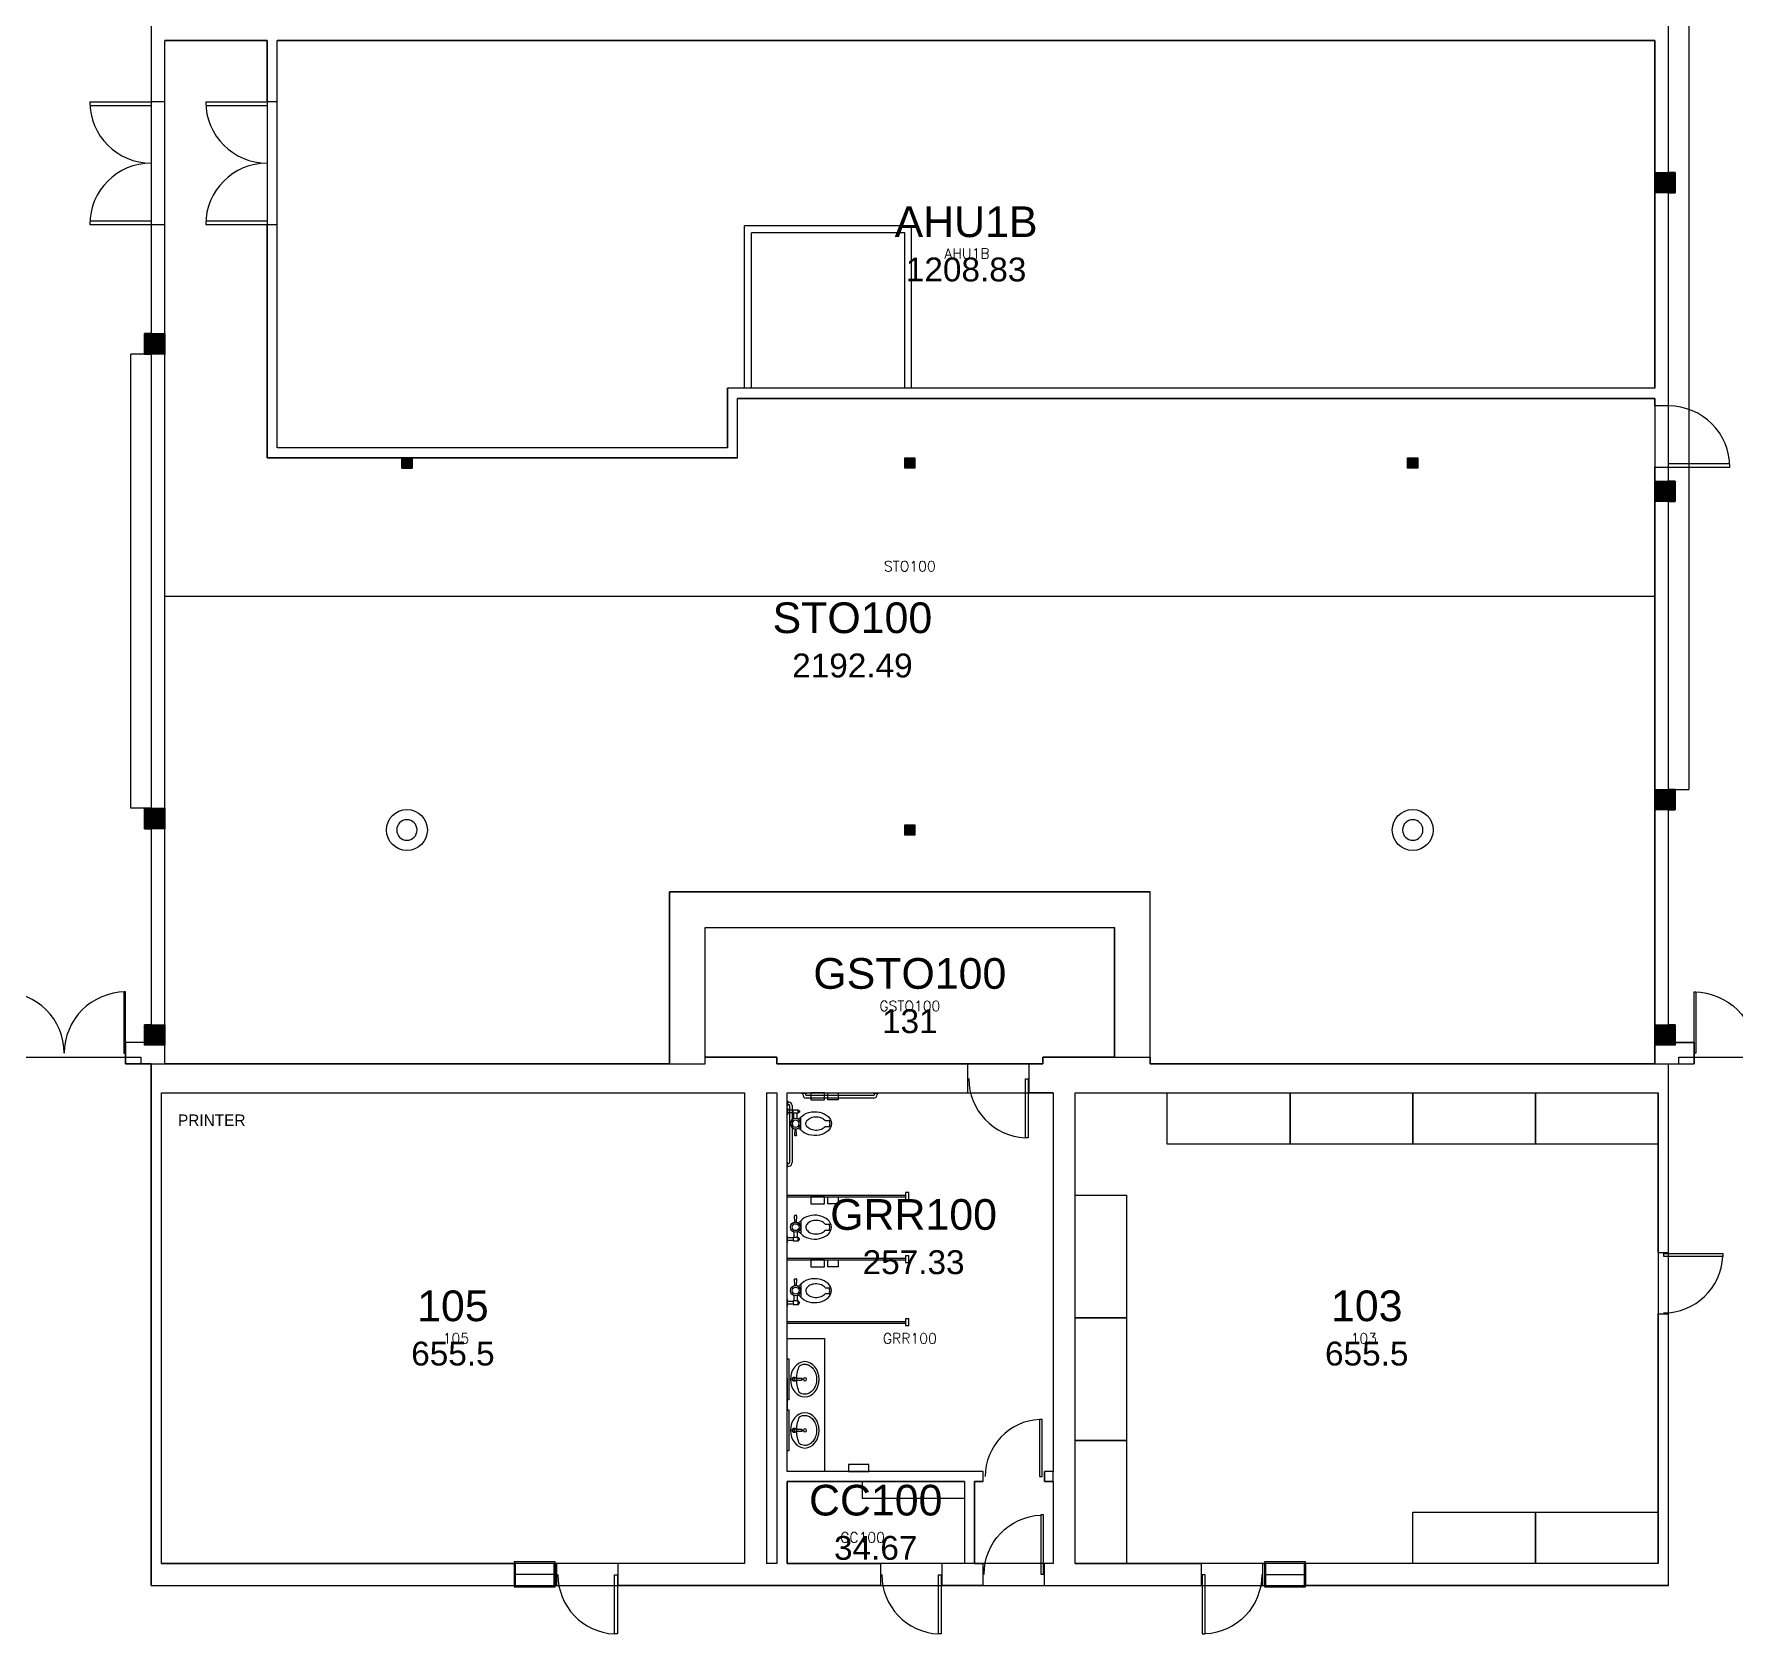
# Model space of a CAD drawing. Header units: inches. Extents: x -2145 to 3863, y -18090 to 4650.
# Drawn here: x -1049 to -51, y -17265 to -16326 of the extents above; entities that cross this region are included whole.
import ezdxf
from ezdxf.enums import TextEntityAlignment as Align

# ---------------------------------------------------------------- set-up
doc = ezdxf.new("R2010")
doc.units = ezdxf.units.IN
doc.header["$LTSCALE"] = 48
doc.header["$MEASUREMENT"] = 0
doc.layers.get('0').update_dxf_attribs({"linetype": 'CONTINUOUS'})
for name, color, linetype in [('A-COLS', 1, 'CONTINUOUS'), ('A-COLS-GRID', 41, 'CONTINUOUS'), ('A-DOOR', 30, 'CONTINUOUS'), ('A-FLR-TPTN', 30, 'CONTINUOUS'), ('A-FURN', 41, 'CONTINUOUS'), ('A-PFIX', 3, 'CONTINUOUS'), ('A-ROOF', 1, 'CONTINUOUS'), ('A-TEXT', 2, 'CONTINUOUS'), ('A-WALLS', 1, 'CONTINUOUS'), ('A-WIN', 30, 'CONTINUOUS'), ('CAFM_BLDG_OTLN', 41, 'CONTINUOUS'), ('CAFM_ID', 8, 'CONTINUOUS'), ('CAFM_SPACE', 5, 'CONTINUOUS'), ('CAFM_Space_Label', 7, 'CONTINUOUS')]:
    doc.layers.add(name, color=color, linetype=linetype)
doc.styles.add('ATT', font='txt')
doc.styles.add('CAFM-TXT', font='txt.shx', dxfattribs={"height": 6})

# ---------------------------------------------------------------- blocks, each defined once
blk = doc.blocks.new('A$C158C44AE')
at = {"ltscale": 0.5}
for p, q in [((8.52, 43.63), (8.52, 43.38)), ((11.52, 43.38), (8.52, 43.38)), ((9.27, 43.38), (9.27, 42.63)), ((10.77, 43.38), (10.77, 42.63)), ((50.77, 42.13), (11.27, 42.13)), ((50.77, 40.63), (11.27, 40.63)), ((11.52, 43.63), (11.52, 43.38)), ((50.52, 43.63), (50.52, 43.38)), ((53.52, 43.38), (50.52, 43.38)), ((51.27, 43.38), (51.27, 42.63)), ((52.77, 43.38), (52.77, 42.63)), ((53.52, 43.63), (53.52, 43.38)), ((0, 39), (0.25, 39)), ((0, 36), (0.25, 36)), ((0.25, 39), (0.25, 36)), ((0.25, 38.25), (1, 38.25)), ((0.25, 36.75), (1, 36.75)), ((1.5, 36.25), (1.5, 2.75)), ((3, 36.25), (3, 2.75)), ((0, 3), (0.25, 3)), ((0, 0), (0.25, 0)), ((0.25, 0), (0.25, 3)), ((0.25, 2.25), (1, 2.25)), ((0.25, 0.75), (1, 0.75))]:
    blk.add_line(p, q, dxfattribs=at)
for centre, radius, start, end in [((11.27, 42.63), 2, 180, 270), ((11.27, 42.63), 0.5, 180, 270), ((50.77, 42.63), 2, 270, 0), ((50.77, 42.63), 0.5, 270, 0), ((1, 36.25), 2, 0, 90), ((1, 36.25), 0.5, 0, 90), ((1, 2.75), 0.5, 270, 0), ((1, 2.75), 2, 270, 0)]:
    blk.add_arc(centre, radius, start, end, dxfattribs=at)
blk = doc.blocks.new('toidy3')
at = {"color": 0, "linetype": 'ByBlock', "lineweight": -2}
for p, q in [((4.61, 3), (4.39, 6.69)), ((4.64, 6.97), (5.33, 6.97)), ((5.58, 6.69), (5.36, 3)), ((8, 3.73), (8, -3.73)), ((22.35, 1.75), (25.69, 1.75)), ((3.51, -6.27), (0.25, -6.27)), ((3.51, -7.88), (0.25, -7.88)), ((3.98, -2.85), (3.98, -6.05)), ((5.98, -2.85), (5.98, -6.05)), ((22.35, -1.75), (25.69, -1.75))]:
    blk.add_line(p, q, dxfattribs=at)
for points in [[(0, -9.07), (0.25, -9.07), (0.25, -5.07), (0, -5.07)], [(3.51, -8.1), (6.44, -8.1), (6.44, -6.05), (3.51, -6.05)], [(6.44, -7.88), (6.94, -7.88), (6.94, -6.27), (6.44, -6.27)], [(6.94, -7.41), (7.27, -7.41), (7.27, -6.74), (6.94, -6.74)]]:
    blk.add_lwpolyline(points, close=True, dxfattribs=at)
for radius in [3.02, 2.02]:
    blk.add_circle((4.98, 0), radius, dxfattribs=at)
for centre, radius, start, end in [((4.64, 6.72), 0.25, 90, 185.35281), ((5.33, 6.72), 0.25, 354.64719, 90), ((3.57, 8.02), 6.17, 298.49946, 315.91861), ((3.57, -8.02), 6.17, 44.08139, 61.50054)]:
    blk.add_arc(centre, radius, start, end, dxfattribs=at)
blk.add_ellipse((16.25, 0), major_axis=(9.75, 0), ratio=0.717949, start_param=3.703662, end_param=8.862708, dxfattribs=at)
for points, knots in [([(22.35, 1.75), (22.24, 1.91), (22.1, 2.06), (21.64, 2.51), (21.26, 2.8), (20.36, 3.31), (19.85, 3.52), (18.74, 3.84), (18.15, 3.94), (16.94, 4.02), (16.33, 4), (15.15, 3.82), (14.58, 3.67), (13.55, 3.27), (13.09, 3.02), (12.29, 2.46), (11.97, 2.16), (11.47, 1.54), (11.29, 1.23), (11.06, 0.63), (11.01, 0.34), (11, 0.04), (11, 0.02), (11, 0), (11, -0.29), (11.05, -0.57), (11.26, -1.17), (11.43, -1.48), (11.91, -2.09), (12.22, -2.4), (13, -2.96), (13.45, -3.22), (14.47, -3.63), (15.03, -3.79), (16.21, -3.98), (16.82, -4.02), (18.03, -3.96), (18.62, -3.87), (19.74, -3.56), (20.26, -3.35), (21.17, -2.86), (21.56, -2.57), (22.06, -2.1), (22.22, -1.93), (22.35, -1.75)], [3.676977, 3.676977, 3.676977, 3.676977, 3.813181, 3.813181, 4.085551, 4.085551, 4.357921, 4.357921, 4.630291, 4.630291, 4.902661, 4.902661, 5.175031, 5.175031, 5.447402, 5.447402, 5.719772, 5.719772, 5.992142, 5.992142, 6.264512, 6.264512, 6.283185, 6.283185, 6.283185, 6.555555, 6.555555, 6.827925, 6.827925, 7.100296, 7.100296, 7.372666, 7.372666, 7.645036, 7.645036, 7.917406, 7.917406, 8.189776, 8.189776, 8.462146, 8.462146, 8.734516, 8.734516, 8.889387, 8.889387, 8.889387, 8.889387]), ([(24.61, -1.75), (24.75, -1.45), (24.85, -1.15), (25.06, -0.16), (25.02, 0.53), (24.76, 1.39), (24.69, 1.57), (24.61, 1.75)], [2.8272874, 2.8272874, 2.8272874, 2.8272874, 2.9918259, 2.9918259, 3.3572959, 3.3572959, 3.4559427, 3.4559427, 3.4559427, 3.4559427])]:
    blk.add_open_spline(points, degree=3, knots=knots, dxfattribs=at)
at = {"style": 'ATT', "text_generation_flag": 4}
for tag, p, flags in [('ITEM', (36.07, -2.52), 3), ('ROOM_NUMBER', (36.07, -17.52), 1)]:
    blk.add_attdef(tag, p, '', height=6, dxfattribs=dict(at, flags=flags))
blk = doc.blocks.new('push lav')
for p, q in [((0.82, -6.08), (-0.75, -6.08)), ((-0.44, -4.74), (-0.47, -2.18)), ((0.53, -2.17), (0.45, -4.71))]:
    blk.add_line(p, q)
for points in [[(-7.89, -3.16, 0.098679), (-0.58, -4.84, 0.098679)], [(0.65, -4.84, 0.097688), (7.89, -3.16)]]:
    blk.add_lwpolyline(points, format="xyb")
blk.add_lwpolyline([(-0.16, -4.67), (0.24, -4.67, -0.414214), (0.82, -5.26), (0.82, -6.9, -0.414214), (0.7, -7.02), (-0.62, -7.02, -0.414214), (-0.75, -6.9), (-0.75, -5.26, -0.414214)], format="xyb", close=True)
blk.add_circle((0, 0), 0.933)
for centre, radius, start, end in [((0.04, -6.22), 1.25, 128.89642, 51.10358), ((0.04, -6.22), 1, 142.18076, 218.27932), ((0.03, -2.18), 0.699, 313.18562, 225.42023), ((0.04, -6.22), 1, 233.57342, 306.42658), ((0.03, -2.18), 0.498, 354.76759, 181.72957), ((0.04, -6.22), 1, 321.72068, 37.81924)]:
    blk.add_arc(centre, radius, start, end)
blk.add_ellipse((0, -0.07), major_axis=(-10.33, 0), ratio=0.812465)
blk.add_open_spline([(7.89, -3.16), (8.03, -2.94), (8.16, -2.71), (8.62, -1.75), (8.81, -0.97), (8.85, 0.58), (8.7, 1.36), (8.06, 2.85), (7.57, 3.57), (6.27, 4.85), (5.46, 5.41), (3.63, 6.27), (2.61, 6.57), (0.49, 6.87), (-0.61, 6.86), (-2.73, 6.54), (-3.75, 6.23), (-5.56, 5.35), (-6.35, 4.78), (-7.63, 3.49), (-8.11, 2.77), (-8.69, 1.34), (-8.83, 0.63), (-8.83, -0.07), (-8.83, -0.68), (-8.73, -1.3), (-8.36, -2.33), (-8.15, -2.75), (-7.89, -3.16)], degree=3, knots=[2.657916, 2.657916, 2.657916, 2.657916, 2.76688, 2.76688, 3.121874, 3.121874, 3.476868, 3.476868, 3.831863, 3.831863, 4.186857, 4.186857, 4.541851, 4.541851, 4.896845, 4.896845, 5.251839, 5.251839, 5.606834, 5.606834, 5.961828, 5.961828, 6.283185, 6.283185, 6.283185, 6.565106, 6.565106, 6.766844, 6.766844, 6.766844, 6.766844])

msp = doc.modelspace()

# ---------------------------------------------------------------- linework, layer by layer
at = {"layer": 'A-COLS'}
for p, q in [((-97.9, -16407.47), (-85.9, -16407.47)), ((-97.9, -16419.47), (-97.9, -16407.47)), ((-85.9, -16407.47), (-85.9, -16419.47)), ((-85.9, -16419.47), (-97.9, -16419.47)), ((-983.9, -16501.97), (-971.9, -16501.97)), ((-983.9, -16513.97), (-983.9, -16501.97)), ((-971.9, -16501.97), (-971.9, -16513.97)), ((-971.9, -16513.97), (-983.9, -16513.97)), ((-832.9, -16574.97), (-826.9, -16574.97)), ((-832.9, -16580.97), (-832.9, -16574.97)), ((-826.9, -16580.97), (-832.9, -16580.97)), ((-826.9, -16574.97), (-826.9, -16580.97)), ((-537.9, -16574.97), (-531.9, -16574.97)), ((-537.9, -16580.97), (-537.9, -16574.97)), ((-531.9, -16580.97), (-537.9, -16580.97)), ((-531.9, -16574.97), (-531.9, -16580.97)), ((-242.9, -16574.97), (-236.9, -16574.97)), ((-242.9, -16580.97), (-242.9, -16574.97)), ((-236.9, -16580.97), (-242.9, -16580.97)), ((-236.9, -16574.97), (-236.9, -16580.97)), ((-97.9, -16588.47), (-85.9, -16588.47)), ((-97.9, -16600.47), (-97.9, -16588.47)), ((-85.9, -16588.47), (-85.9, -16600.47)), ((-85.9, -16600.47), (-97.9, -16600.47)), ((-97.9, -16769.47), (-85.9, -16769.47)), ((-97.9, -16781.47), (-97.9, -16769.47)), ((-85.9, -16769.47), (-85.9, -16781.47)), ((-983.9, -16780.47), (-971.9, -16780.47)), ((-983.9, -16792.47), (-983.9, -16780.47)), ((-971.9, -16780.47), (-971.9, -16792.47)), ((-85.9, -16781.47), (-97.9, -16781.47)), ((-537.9, -16790.22), (-531.9, -16790.22)), ((-537.9, -16796.22), (-537.9, -16790.22)), ((-531.9, -16790.22), (-531.9, -16796.22)), ((-971.9, -16792.47), (-983.9, -16792.47)), ((-531.9, -16796.22), (-537.9, -16796.22)), ((-983.9, -16907.47), (-971.9, -16907.47)), ((-983.9, -16919.47), (-983.9, -16907.47)), ((-971.9, -16907.47), (-971.9, -16919.47)), ((-97.9, -16907.47), (-85.9, -16907.47)), ((-97.9, -16919.47), (-97.9, -16907.47)), ((-85.9, -16907.47), (-85.9, -16919.47)), ((-971.9, -16919.47), (-983.9, -16919.47)), ((-85.9, -16919.47), (-97.9, -16919.47))]:
    msp.add_line(p, q, dxfattribs=at)
for centre in [(-829.9, -16793.22), (-239.9, -16793.22)]:
    msp.add_circle(centre, 12, dxfattribs=at)
at = {"layer": 'A-COLS-GRID'}
for centre, start, end in [((-829.9, -16793.22), 0, 180), ((-239.9, -16793.22), 0, 180), ((-829.9, -16793.22), 180, 0), ((-239.9, -16793.22), 180, 0)]:
    msp.add_arc(centre, 6, start, end, dxfattribs=at)
for points in [[(-97.9, -16407.47), (-85.9, -16407.47), (-97.9, -16419.47), (-85.9, -16419.47)], [(-983.9, -16501.97), (-971.9, -16501.97), (-983.9, -16513.97), (-971.9, -16513.97)], [(-832.9, -16574.97), (-826.9, -16574.97), (-832.9, -16580.97), (-826.9, -16580.97)], [(-537.9, -16574.97), (-531.9, -16574.97), (-537.9, -16580.97), (-531.9, -16580.97)], [(-242.9, -16574.97), (-236.9, -16574.97), (-242.9, -16580.97), (-236.9, -16580.97)], [(-97.9, -16588.47), (-85.9, -16588.47), (-97.9, -16600.47), (-85.9, -16600.47)], [(-97.9, -16769.47), (-85.9, -16769.47), (-97.9, -16781.47), (-85.9, -16781.47)], [(-983.9, -16780.47), (-971.9, -16780.47), (-983.9, -16792.47), (-971.9, -16792.47)], [(-537.9, -16790.22), (-531.9, -16790.22), (-537.9, -16796.22), (-531.9, -16796.22)], [(-983.9, -16907.47), (-971.9, -16907.47), (-983.9, -16919.47), (-971.9, -16919.47)], [(-97.9, -16907.47), (-85.9, -16907.47), (-97.9, -16919.47), (-85.9, -16919.47)]]:
    msp.add_solid(points, dxfattribs=at)
at = {"layer": 'A-DOOR'}
for p, q in [((-1015.9, -16365.97), (-979.9, -16365.97)), ((-1015.84, -16368.13), (-979.9, -16368.13)), ((-979.9, -16365.97), (-979.9, -16368.13)), ((-947.9, -16365.97), (-911.9, -16365.97)), ((-947.84, -16368.13), (-911.9, -16368.13)), ((-911.9, -16365.97), (-911.9, -16368.13)), ((-1015.9, -16437.97), (-979.9, -16437.97)), ((-1015.84, -16435.81), (-979.9, -16435.81)), ((-979.9, -16435.81), (-979.9, -16437.97)), ((-947.9, -16437.97), (-911.9, -16437.97)), ((-947.84, -16435.81), (-911.9, -16435.81)), ((-911.9, -16435.81), (-911.9, -16437.97)), ((-89.9, -16580.42), (-89.9, -16578.26)), ((-89.9, -16578.26), (-53.97, -16578.26)), ((-89.9, -16580.42), (-53.9, -16580.42)), ((-994.9, -16888.22), (-996.03, -16888.22)), ((-996.03, -16888.22), (-996.03, -16924.22)), ((-994.9, -16924.22), (-994.9, -16888.22)), ((-74.9, -16924.22), (-74.9, -16888.22)), ((-74.9, -16888.22), (-73.78, -16888.22)), ((-73.78, -16888.22), (-73.78, -16924.22)), ((-996.03, -16924.22), (-994.9, -16924.22)), ((-73.78, -16924.22), (-74.9, -16924.22)), ((-467.14, -16973.89), (-467.14, -16939.14)), ((-467.14, -16939.14), (-465.44, -16939.14)), ((-465.44, -16939.14), (-465.44, -16973.89)), ((-465.44, -16973.89), (-467.14, -16973.89)), ((-92.73, -17043.33), (-92.73, -17041.63)), ((-92.73, -17041.63), (-57.98, -17041.63)), ((-57.98, -17043.33), (-92.73, -17043.33)), ((-57.98, -17041.63), (-57.98, -17043.33)), ((-458.14, -17195.05), (-458.14, -17229.79)), ((-456.44, -17195.05), (-458.14, -17195.05)), ((-456.44, -17229.79), (-456.44, -17195.05)), ((-708.14, -17264.89), (-708.14, -17230.14)), ((-708.14, -17230.14), (-706.44, -17230.14)), ((-706.44, -17230.14), (-706.44, -17264.89)), ((-518.14, -17264.89), (-518.14, -17230.14)), ((-518.14, -17230.14), (-516.44, -17230.14)), ((-516.44, -17230.14), (-516.44, -17264.89)), ((-458.14, -17229.79), (-456.44, -17229.79)), ((-361.66, -17230.14), (-363.36, -17230.14)), ((-363.36, -17230.14), (-363.36, -17264.89)), ((-361.66, -17264.89), (-361.66, -17230.14)), ((-706.44, -17264.89), (-708.14, -17264.89)), ((-516.44, -17264.89), (-518.14, -17264.89)), ((-363.36, -17264.89), (-361.66, -17264.89))]:
    msp.add_line(p, q, dxfattribs=at)
msp.add_lwpolyline([(-458.85, -17172.47), (-457.21, -17172.47), (-457.21, -17139.03), (-458.85, -17139.03), (-458.85, -17172.47)], dxfattribs=at)
for centre, radius, start, end in [((-979.9, -16365.97), 36, 180, 270), ((-911.9, -16365.97), 36, 180, 270), ((-979.9, -16437.97), 36, 90, 180), ((-911.9, -16437.97), 36, 90, 180), ((-89.9, -16580.42), 36, 0, 90), ((-457.21, -17172.47), 33.48, 92.79698, 180)]:
    msp.add_arc(centre, radius, start, end, dxfattribs=at)
for centre, major_axis, start_param, end_param in [((-1066.9, -16924.22), (-25.46, 25.46), 3.926991, 5.497787), ((-994.9, -16924.22), (25.46, 25.46), 0.785398, 2.356194), ((-465.44, -16938.97), (-24.69, 24.69), 0.785398, 2.307622), ((-92.9, -17041.63), (-24.69, 24.69), 2.356194, 3.878418), ((-706.44, -17229.97), (24.69, 24.69), 2.356194, 3.878418), ((-516.44, -17229.97), (24.69, 24.69), 2.356194, 3.878418)]:
    msp.add_ellipse(centre, major_axis=major_axis, ratio=1, start_param=start_param, end_param=end_param, dxfattribs=at)
at = {"layer": 'A-DOOR', "extrusion": (0, 0, -1)}
for centre, major_axis, start_param, end_param in [((-74.9, -16924.22), (25.46, 25.46), -0.785398, 0.785398), ((-456.44, -17229.97), (-24.69, 24.69), 5.497787, 7.020011), ((-363.36, -17229.97), (-24.69, 24.69), 2.356194, 3.878418)]:
    msp.add_ellipse(centre, major_axis=major_axis, ratio=1, start_param=start_param, end_param=end_param, dxfattribs=at)
at = {"layer": 'A-FLR-TPTN'}
for p, q in [((-606.9, -17007.47), (-537.4, -17007.47)), ((-606.9, -17008.47), (-537.4, -17008.47)), ((-606.9, -17044.47), (-537.4, -17044.47)), ((-606.9, -17045.47), (-537.4, -17045.47)), ((-606.9, -17081.47), (-537.4, -17081.47)), ((-606.9, -17082.47), (-537.4, -17082.47)), ((-606.9, -17127.45), (-606.9, -17103.45)), ((-606.9, -17127.45), (-606.9, -17103.45)), ((-606.9, -17103.45), (-605.9, -17103.45)), ((-605.9, -17103.45), (-605.9, -17127.45)), ((-606.9, -17114.97), (-606.9, -17133.97)), ((-605.9, -17127.45), (-606.9, -17127.45)), ((-606.9, -17157.45), (-606.9, -17133.45)), ((-606.9, -17157.45), (-606.9, -17133.45)), ((-606.9, -17133.45), (-605.9, -17133.45)), ((-605.9, -17133.45), (-605.9, -17157.45)), ((-605.9, -17157.45), (-606.9, -17157.45))]:
    msp.add_line(p, q, dxfattribs=at)
for points in [[(-592.9, -16951.47), (-584.9, -16951.47), (-584.9, -16947.47), (-592.9, -16947.47), (-592.9, -16951.47)], [(-582.9, -16947.47), (-576.9, -16947.47), (-576.9, -16951.47), (-582.9, -16951.47), (-582.9, -16947.47)], [(-592.9, -17012.47), (-584.9, -17012.47), (-584.9, -17008.47), (-592.9, -17008.47), (-592.9, -17012.47)], [(-582.9, -17008.47), (-576.9, -17008.47), (-576.9, -17012.47), (-582.9, -17012.47), (-582.9, -17008.47)], [(-537.4, -17005.97), (-537.4, -17009.97), (-535.4, -17009.97), (-535.4, -17005.97), (-537.4, -17005.97)], [(-592.9, -17049.47), (-584.9, -17049.47), (-584.9, -17045.47), (-592.9, -17045.47), (-592.9, -17049.47)], [(-582.9, -17045.47), (-576.9, -17045.47), (-576.9, -17049.47), (-582.9, -17049.47), (-582.9, -17045.47)], [(-537.4, -17042.97), (-537.4, -17046.97), (-535.4, -17046.97), (-535.4, -17042.97), (-537.4, -17042.97)], [(-537.4, -17079.97), (-537.4, -17083.97), (-535.4, -17083.97), (-535.4, -17079.97), (-537.4, -17079.97)], [(-570.9, -17165.47), (-570.9, -17169.47), (-558.9, -17169.47), (-558.9, -17165.47), (-570.9, -17165.47)]]:
    msp.add_lwpolyline(points, dxfattribs=at)
at = {"layer": 'A-FURN'}
for p, q in [((-77.9, -16131.47), (-77.9, -16769.47)), ((-991.9, -16780.47), (-991.9, -16513.97)), ((-979.9, -16513.97), (-991.9, -16513.97)), ((-89.9, -16769.47), (-77.9, -16769.47)), ((-979.9, -16780.47), (-991.9, -16780.47)), ((-383.9, -16977.47), (-383.9, -16947.47)), ((-383.9, -16947.47), (-311.9, -16947.47)), ((-311.9, -16977.47), (-311.9, -16947.47)), ((-311.9, -16947.47), (-239.9, -16947.47)), ((-311.9, -16947.47), (-311.9, -16977.47)), ((-239.9, -16947.47), (-239.9, -16977.47)), ((-239.9, -16977.47), (-239.9, -16947.47)), ((-239.9, -16947.47), (-167.9, -16947.47)), ((-167.9, -16977.47), (-167.9, -16947.47)), ((-167.9, -16947.47), (-95.9, -16947.47)), ((-167.9, -16947.47), (-167.9, -16977.47)), ((-95.9, -16947.47), (-95.9, -16977.47)), ((-311.9, -16977.47), (-383.9, -16977.47)), ((-239.9, -16977.47), (-311.9, -16977.47)), ((-167.9, -16977.47), (-239.9, -16977.47)), ((-95.9, -16977.47), (-167.9, -16977.47)), ((-437.9, -17007.47), (-407.9, -17007.47)), ((-437.9, -17079.47), (-437.9, -17007.47)), ((-407.9, -17007.47), (-407.9, -17079.47)), ((-437.9, -17079.47), (-407.9, -17079.47)), ((-437.9, -17151.47), (-437.9, -17079.47)), ((-407.9, -17079.47), (-437.9, -17079.47)), ((-407.9, -17079.47), (-407.9, -17151.47)), ((-407.9, -17151.47), (-437.9, -17151.47)), ((-437.9, -17151.47), (-407.9, -17151.47)), ((-437.9, -17223.47), (-437.9, -17151.47)), ((-407.9, -17151.47), (-407.9, -17223.47)), ((-562.9, -17175.47), (-562.9, -17185.47)), ((-502.9, -17185.47), (-562.9, -17185.47)), ((-239.9, -17223.47), (-239.9, -17193.47)), ((-239.9, -17193.47), (-167.9, -17193.47)), ((-167.9, -17223.47), (-167.9, -17193.47)), ((-167.9, -17193.47), (-95.9, -17193.47)), ((-167.9, -17193.47), (-167.9, -17223.47)), ((-95.9, -17193.47), (-95.9, -17223.47)), ((-407.9, -17223.47), (-437.9, -17223.47)), ((-167.9, -17223.47), (-239.9, -17223.47)), ((-95.9, -17223.47), (-167.9, -17223.47))]:
    msp.add_line(p, q, dxfattribs=at)
msp.add_lwpolyline([(-606.9, -17091.47), (-584.9, -17091.47), (-584.9, -17169.47), (-606.9, -17169.47)], dxfattribs=at)
at = {"layer": 'A-ROOF'}
msp.add_lwpolyline([(-971.9, -16930.47), (-971.9, -16655.97), (-97.9, -16655.97), (-97.9, -16930.47), (-393.9, -16930.47), (-393.9, -16829.47), (-675.9, -16829.47), (-675.9, -16930.47)], close=True, dxfattribs=at)
at = {"layer": 'A-WALLS'}
for p, q in [((-979.9, -16287.97), (-979.9, -16365.97)), ((-89.9, -16544.42), (-89.9, -16289.12)), ((-911.9, -16329.97), (-971.9, -16329.97)), ((-971.9, -16365.97), (-971.9, -16329.97)), ((-911.9, -16365.97), (-911.9, -16329.97)), ((-97.9, -16329.97), (-905.9, -16329.97)), ((-905.9, -16365.97), (-905.9, -16329.97)), ((-97.9, -16533.97), (-97.9, -16329.97)), ((-971.9, -16365.97), (-979.9, -16365.97)), ((-905.9, -16365.97), (-911.9, -16365.97)), ((-979.9, -16437.97), (-979.9, -16917.97)), ((-979.9, -16437.97), (-971.9, -16437.97)), ((-971.9, -16930.47), (-971.9, -16437.97)), ((-911.9, -16574.97), (-911.9, -16437.97)), ((-911.9, -16437.97), (-905.9, -16437.97)), ((-905.9, -16568.97), (-905.9, -16437.97)), ((-631.83, -16533.97), (-631.83, -16438.82)), ((-533.9, -16438.82), (-631.83, -16438.82)), ((-533.9, -16533.97), (-533.9, -16438.82)), ((-627.83, -16533.97), (-627.83, -16442.82)), ((-537.9, -16442.82), (-627.83, -16442.82)), ((-537.9, -16533.97), (-537.9, -16442.82)), ((-641.9, -16568.97), (-641.9, -16533.97)), ((-631.83, -16533.97), (-641.9, -16533.97)), ((-97.9, -16539.97), (-635.9, -16539.97)), ((-635.9, -16574.97), (-635.9, -16539.97)), ((-537.9, -16533.97), (-627.83, -16533.97)), ((-97.9, -16533.97), (-533.9, -16533.97)), ((-97.9, -16544.42), (-97.9, -16539.97)), ((-89.9, -16544.42), (-97.9, -16544.42)), ((-641.9, -16568.97), (-905.9, -16568.97)), ((-635.9, -16574.97), (-911.9, -16574.97)), ((-97.9, -16930.47), (-97.9, -16580.42)), ((-97.9, -16580.42), (-89.9, -16580.42)), ((-89.9, -16917.97), (-89.9, -16580.42)), ((-675.9, -16930.47), (-675.9, -16829.47)), ((-675.9, -16829.47), (-393.9, -16829.47)), ((-393.9, -16930.47), (-393.9, -16829.47)), ((-654.9, -16926.47), (-654.9, -16850.47)), ((-654.9, -16850.47), (-414.9, -16850.47)), ((-414.9, -16926.47), (-414.9, -16850.47)), ((-994.9, -16930.47), (-994.9, -16917.97)), ((-979.9, -16917.97), (-994.9, -16917.97)), ((-89.9, -16917.97), (-74.9, -16917.97)), ((-74.9, -16917.97), (-74.9, -16930.47)), ((-979.9, -16930.47), (-994.9, -16930.47)), ((-979.9, -17236.47), (-979.9, -16930.47)), ((-675.9, -16930.47), (-971.9, -16930.47)), ((-654.9, -16926.47), (-612.9, -16926.47)), ((-612.9, -16930.47), (-612.9, -16926.47)), ((-612.9, -16930.47), (-500.9, -16930.47)), ((-500.9, -16947.47), (-500.9, -16930.47)), ((-456.9, -16930.47), (-464.9, -16930.47)), ((-464.9, -16947.47), (-464.9, -16930.47)), ((-456.9, -16930.47), (-456.9, -16926.47)), ((-456.9, -16926.47), (-414.9, -16926.47)), ((-97.9, -16930.47), (-393.9, -16930.47)), ((-89.9, -16930.47), (-74.9, -16930.47)), ((-89.9, -17041.09), (-89.9, -16930.47)), ((-973.9, -16947.47), (-631.9, -16947.47)), ((-973.9, -17223.47), (-973.9, -16947.47)), ((-631.9, -16947.47), (-631.9, -17223.47)), ((-618.9, -16947.47), (-612.9, -16947.47)), ((-618.9, -16947.47), (-618.9, -17223.47)), ((-612.9, -16947.47), (-612.9, -17223.47)), ((-606.9, -16947.47), (-500.9, -16947.47)), ((-606.9, -17169.47), (-606.9, -16947.47)), ((-450.9, -16947.47), (-464.9, -16947.47)), ((-450.9, -16947.47), (-450.9, -17169.47)), ((-437.9, -16947.47), (-95.9, -16947.47)), ((-437.9, -17223.47), (-437.9, -16947.47)), ((-95.9, -17041.09), (-95.9, -16947.47)), ((-95.9, -17041.09), (-89.9, -17041.09)), ((-95.9, -17223.47), (-95.9, -17077.09)), ((-95.9, -17077.09), (-89.9, -17077.09)), ((-89.9, -17236.47), (-89.9, -17077.09)), ((-491.9, -17169.47), (-606.9, -17169.47)), ((-491.9, -17175.47), (-491.9, -17169.47)), ((-450.9, -17169.47), (-455.9, -17169.47)), ((-455.9, -17175.47), (-455.9, -17169.47)), ((-450.9, -17175.47), (-450.9, -17169.47)), ((-502.9, -17175.47), (-606.9, -17175.47)), ((-606.9, -17175.47), (-606.9, -17223.47)), ((-502.9, -17175.47), (-502.9, -17223.47)), ((-496.9, -17175.47), (-496.9, -17223.47)), ((-491.9, -17175.47), (-496.9, -17175.47)), ((-450.9, -17175.47), (-455.9, -17175.47)), ((-450.9, -17175.47), (-450.9, -17223.47)), ((-973.9, -17223.47), (-766.9, -17223.47)), ((-766.9, -17223.47), (-766.9, -17236.47)), ((-741.9, -17223.47), (-742.9, -17223.47)), ((-742.9, -17223.47), (-742.9, -17236.47)), ((-741.9, -17236.47), (-741.9, -17223.47)), ((-631.9, -17223.47), (-705.9, -17223.47)), ((-705.9, -17236.47), (-705.9, -17223.47)), ((-612.9, -17223.47), (-618.9, -17223.47)), ((-606.9, -17223.47), (-551.9, -17223.47)), ((-551.9, -17236.47), (-551.9, -17223.47)), ((-502.9, -17223.47), (-515.9, -17223.47)), ((-515.9, -17236.47), (-515.9, -17223.47)), ((-496.9, -17223.47), (-502.9, -17223.47)), ((-496.9, -17223.47), (-491.9, -17223.47)), ((-491.9, -17236.47), (-491.9, -17223.47)), ((-450.9, -17223.47), (-455.9, -17223.47)), ((-455.9, -17236.47), (-455.9, -17223.47)), ((-437.9, -17223.47), (-363.9, -17223.47)), ((-363.9, -17236.47), (-363.9, -17223.47)), ((-327.9, -17236.47), (-327.9, -17223.47)), ((-327.9, -17223.47), (-326.9, -17223.47)), ((-326.9, -17223.47), (-326.9, -17236.47)), ((-95.9, -17223.47), (-302.9, -17223.47)), ((-302.9, -17223.47), (-302.9, -17236.47)), ((-979.9, -17236.47), (-766.9, -17236.47)), ((-741.9, -17236.47), (-742.9, -17236.47)), ((-551.9, -17236.47), (-705.9, -17236.47)), ((-491.9, -17236.47), (-515.9, -17236.47)), ((-455.9, -17236.47), (-363.9, -17236.47)), ((-327.9, -17236.47), (-326.9, -17236.47)), ((-89.9, -17236.47), (-302.9, -17236.47))]:
    msp.add_line(p, q, dxfattribs=at)
at = {"layer": 'A-WIN'}
for p, q in [((-742.9, -17222.65), (-766.9, -17222.65)), ((-766.9, -17222.65), (-766.9, -17237.28)), ((-766.9, -17223.47), (-766.15, -17223.47)), ((-766.15, -17236.47), (-766.15, -17223.47)), ((-743.65, -17229.97), (-766.15, -17229.97)), ((-742.9, -17223.47), (-743.65, -17223.47)), ((-743.65, -17223.47), (-743.65, -17236.47)), ((-742.9, -17237.28), (-742.9, -17222.65)), ((-326.9, -17222.65), (-326.9, -17237.28)), ((-302.9, -17222.65), (-326.9, -17222.65)), ((-326.9, -17223.47), (-326.15, -17223.47)), ((-326.15, -17236.47), (-326.15, -17223.47)), ((-326.15, -17229.97), (-303.65, -17229.97)), ((-302.9, -17223.47), (-303.65, -17223.47)), ((-303.65, -17223.47), (-303.65, -17236.47)), ((-302.9, -17237.28), (-302.9, -17222.65)), ((-766.9, -17236.47), (-766.15, -17236.47)), ((-766.9, -17237.28), (-742.9, -17237.28)), ((-742.9, -17236.47), (-743.65, -17236.47)), ((-326.9, -17236.47), (-326.15, -17236.47)), ((-326.9, -17237.28), (-302.9, -17237.28)), ((-302.9, -17236.47), (-303.65, -17236.47))]:
    msp.add_line(p, q, dxfattribs=at)
at = {"layer": 'CAFM_BLDG_OTLN'}
for p, q in [((-1081.9, -16926.47), (-985.9, -16926.47)), ((-985.9, -16926.47), (-985.9, -16930.47)), ((-985.9, -16930.47), (-654.9, -16930.47)), ((-654.9, -16930.47), (-654.9, -16926.47)), ((-654.9, -16926.47), (-612.9, -16926.47)), ((-612.9, -16926.47), (-612.9, -16930.47)), ((-612.9, -16930.47), (-456.9, -16930.47)), ((-456.9, -16930.47), (-456.9, -16926.47)), ((-456.9, -16926.47), (-393.9, -16926.47)), ((-393.9, -16926.47), (-393.9, -16930.47)), ((-393.9, -16930.47), (-83.9, -16930.47)), ((-83.9, -16930.47), (-83.9, -16926.47)), ((-83.9, -16926.47), (12.1, -16926.47))]:
    msp.add_line(p, q, dxfattribs=at)
msp.add_lwpolyline([(-1081.9, -16926.47), (-985.9, -16926.47), (-985.9, -16930.47), (-654.9, -16930.47), (-654.9, -16926.47), (-612.9, -16926.47), (-612.9, -16930.47), (-456.9, -16930.47), (-456.9, -16926.47), (-393.9, -16926.47), (-393.9, -16930.47), (-83.9, -16930.47), (-83.9, -16926.47), (12.1, -16926.47)], dxfattribs=at)
msp.add_lwpolyline([(-1081.9, -16926.47), (-985.9, -16926.47), (-985.9, -16930.47), (-654.9, -16930.47), (-654.9, -16926.47), (-612.9, -16926.47), (-612.9, -16930.47), (-456.9, -16930.47), (-456.9, -16926.47), (-393.9, -16926.47), (-393.9, -16930.47), (-83.9, -16930.47), (-83.9, -16926.47), (12.1, -16926.47)], dxfattribs=at)
msp.add_lwpolyline([(-1081.9, -16926.47), (-985.9, -16926.47), (-985.9, -16930.47), (-654.9, -16930.47), (-654.9, -16926.47), (-612.9, -16926.47), (-612.9, -16930.47), (-456.9, -16930.47), (-456.9, -16926.47), (-393.9, -16926.47), (-393.9, -16930.47), (-83.9, -16930.47), (-83.9, -16926.47), (12.1, -16926.47)], dxfattribs=at)
at = {"layer": 'CAFM_SPACE'}
msp.add_lwpolyline([(-979.9, -16321.84), (-979.9, -16501.97), (-983.9, -16501.97), (-983.9, -16513.97), (-979.9, -16513.97), (-979.9, -16780.47), (-983.9, -16780.47), (-983.9, -16792.47), (-979.9, -16792.47), (-979.9, -16907.47), (-983.9, -16907.47), (-983.9, -16917.97), (-994.9, -16917.97), (-994.9, -16930.47), (-979.9, -16930.47), (-979.9, -17236.47), (-89.9, -17236.47), (-89.9, -16930.47), (-74.9, -16930.47), (-74.9, -16917.97), (-85.9, -16917.97), (-85.9, -16907.47), (-89.9, -16907.47), (-89.9, -16781.47), (-85.9, -16781.47), (-85.9, -16769.47), (-89.9, -16769.47), (-89.9, -16600.47), (-85.9, -16600.47), (-85.9, -16588.47), (-89.9, -16588.47), (-89.9, -16419.47), (-85.9, -16419.47), (-85.9, -16407.47), (-89.9, -16407.47), (-89.9, -16238.47)], dxfattribs=at)
for points in [[(-971.9, -16329.97), (-911.9, -16329.97), (-911.9, -16574.97), (-832.9, -16574.97), (-832.9, -16580.97), (-826.9, -16580.97), (-826.9, -16574.97), (-635.9, -16574.97), (-635.9, -16539.97), (-97.9, -16539.97), (-97.9, -16930.47), (-393.9, -16930.47), (-393.9, -16829.47), (-675.9, -16829.47), (-675.9, -16930.47), (-971.9, -16930.47), (-971.9, -16329.97)], [(-905.9, -16329.97), (-97.9, -16329.97), (-97.9, -16533.97), (-641.9, -16533.97), (-641.9, -16568.97), (-905.9, -16568.97), (-905.9, -16329.97)], [(-654.9, -16850.47), (-414.9, -16850.47), (-414.9, -16926.47), (-456.9, -16926.47), (-456.9, -16930.47), (-612.9, -16930.47), (-612.9, -16926.47), (-654.9, -16926.47), (-654.9, -16850.47)], [(-973.9, -16947.47), (-631.9, -16947.47), (-631.9, -17223.47), (-973.9, -17223.47)], [(-450.9, -17175.47), (-450.9, -17223.47), (-496.9, -17223.47), (-496.9, -17175.47), (-491.9, -17175.47), (-491.9, -17169.47), (-606.9, -17169.47), (-606.9, -16947.47), (-450.9, -16947.47), (-450.9, -17169.47), (-455.9, -17169.47), (-455.9, -17175.47)], [(-437.9, -16947.47), (-95.9, -16947.47), (-95.9, -17223.47), (-437.9, -17223.47)], [(-606.9, -17175.47), (-502.9, -17175.47), (-502.9, -17223.47), (-606.9, -17223.47)]]:
    msp.add_lwpolyline(points, close=True, dxfattribs=at)

# ---------------------------------------------------------------- block references
at = {"layer": 'A-FLR-TPTN'}
msp.add_blockref('A$C158C44AE', (-606.9, -16991.09), dxfattribs=at)
at = {"layer": 'A-PFIX', "xscale": -1}
for name, p, rotation in [('toidy3', (-606.9, -16965.47), 180), ('push lav', (-596.43, -17115.45), 270), ('push lav', (-596.43, -17145.45), 270)]:
    msp.add_blockref(name, p, dxfattribs=dict(at, rotation=rotation))
at = {"layer": 'A-PFIX'}
for p in [(-606.9, -17026.22), (-606.9, -17063.47)]:
    msp.add_blockref('toidy3', p, dxfattribs=at)

# ---------------------------------------------------------------- texts
at = {"layer": 'A-TEXT'}
msp.add_text('PRINTER', height=6.75, dxfattribs=at).set_placement((-944.35, -16966.86), align=Align.CENTER)
at = {"layer": 'CAFM_ID', "style": 'CAFM-TXT'}
for s, p in [('AHU1B', (-501.4, -16457.97)), ('STO100', (-534.9, -16641.47)), ('GSTO100', (-534.9, -16899.47)), ('105', (-801.15, -17094.47)), ('GRR100', (-534.9, -17094.47)), ('103', (-268.65, -17094.47)), ('CC100', (-562.65, -17211.22))]:
    msp.add_text(s, height=6, dxfattribs=at).set_placement(p, align=Align.CENTER)
at = {"layer": 'CAFM_Space_Label', "color": 7, "char_height": 0.2, "attachment_point": 5}
for s, insert in [('{\\fArial.ttf;\\H18;AHU1B}{\\fArial.ttf;\\H14;\\P1208.83}', (-501.9, -16449.47)), ('{\\fArial.ttf;\\H18;STO100}{\\fArial.ttf;\\H14;\\P2192.49}', (-568.57, -16681.8)), ('{\\fArial.ttf;\\H18;GSTO100}{\\fArial.ttf;\\H14;\\P131}', (-534.9, -16890.47)), ('{\\fArial.ttf;\\H18;GRR100}{\\fArial.ttf;\\H14;\\P257.33}', (-532.69, -17031.87)), ('{\\fArial.ttf;\\H18;105}{\\fArial.ttf;\\H14;\\P655.5}', (-802.9, -17085.47)), ('{\\fArial.ttf;\\H18;103}{\\fArial.ttf;\\H14;\\P655.5}', (-266.9, -17085.47)), ('{\\fArial.ttf;\\H18;CC100}{\\fArial.ttf;\\H14;\\P34.67}', (-554.9, -17199.47))]:
    msp.add_mtext(s, dxfattribs=dict(at, insert=insert))

doc.saveas('drawing.dxf')
